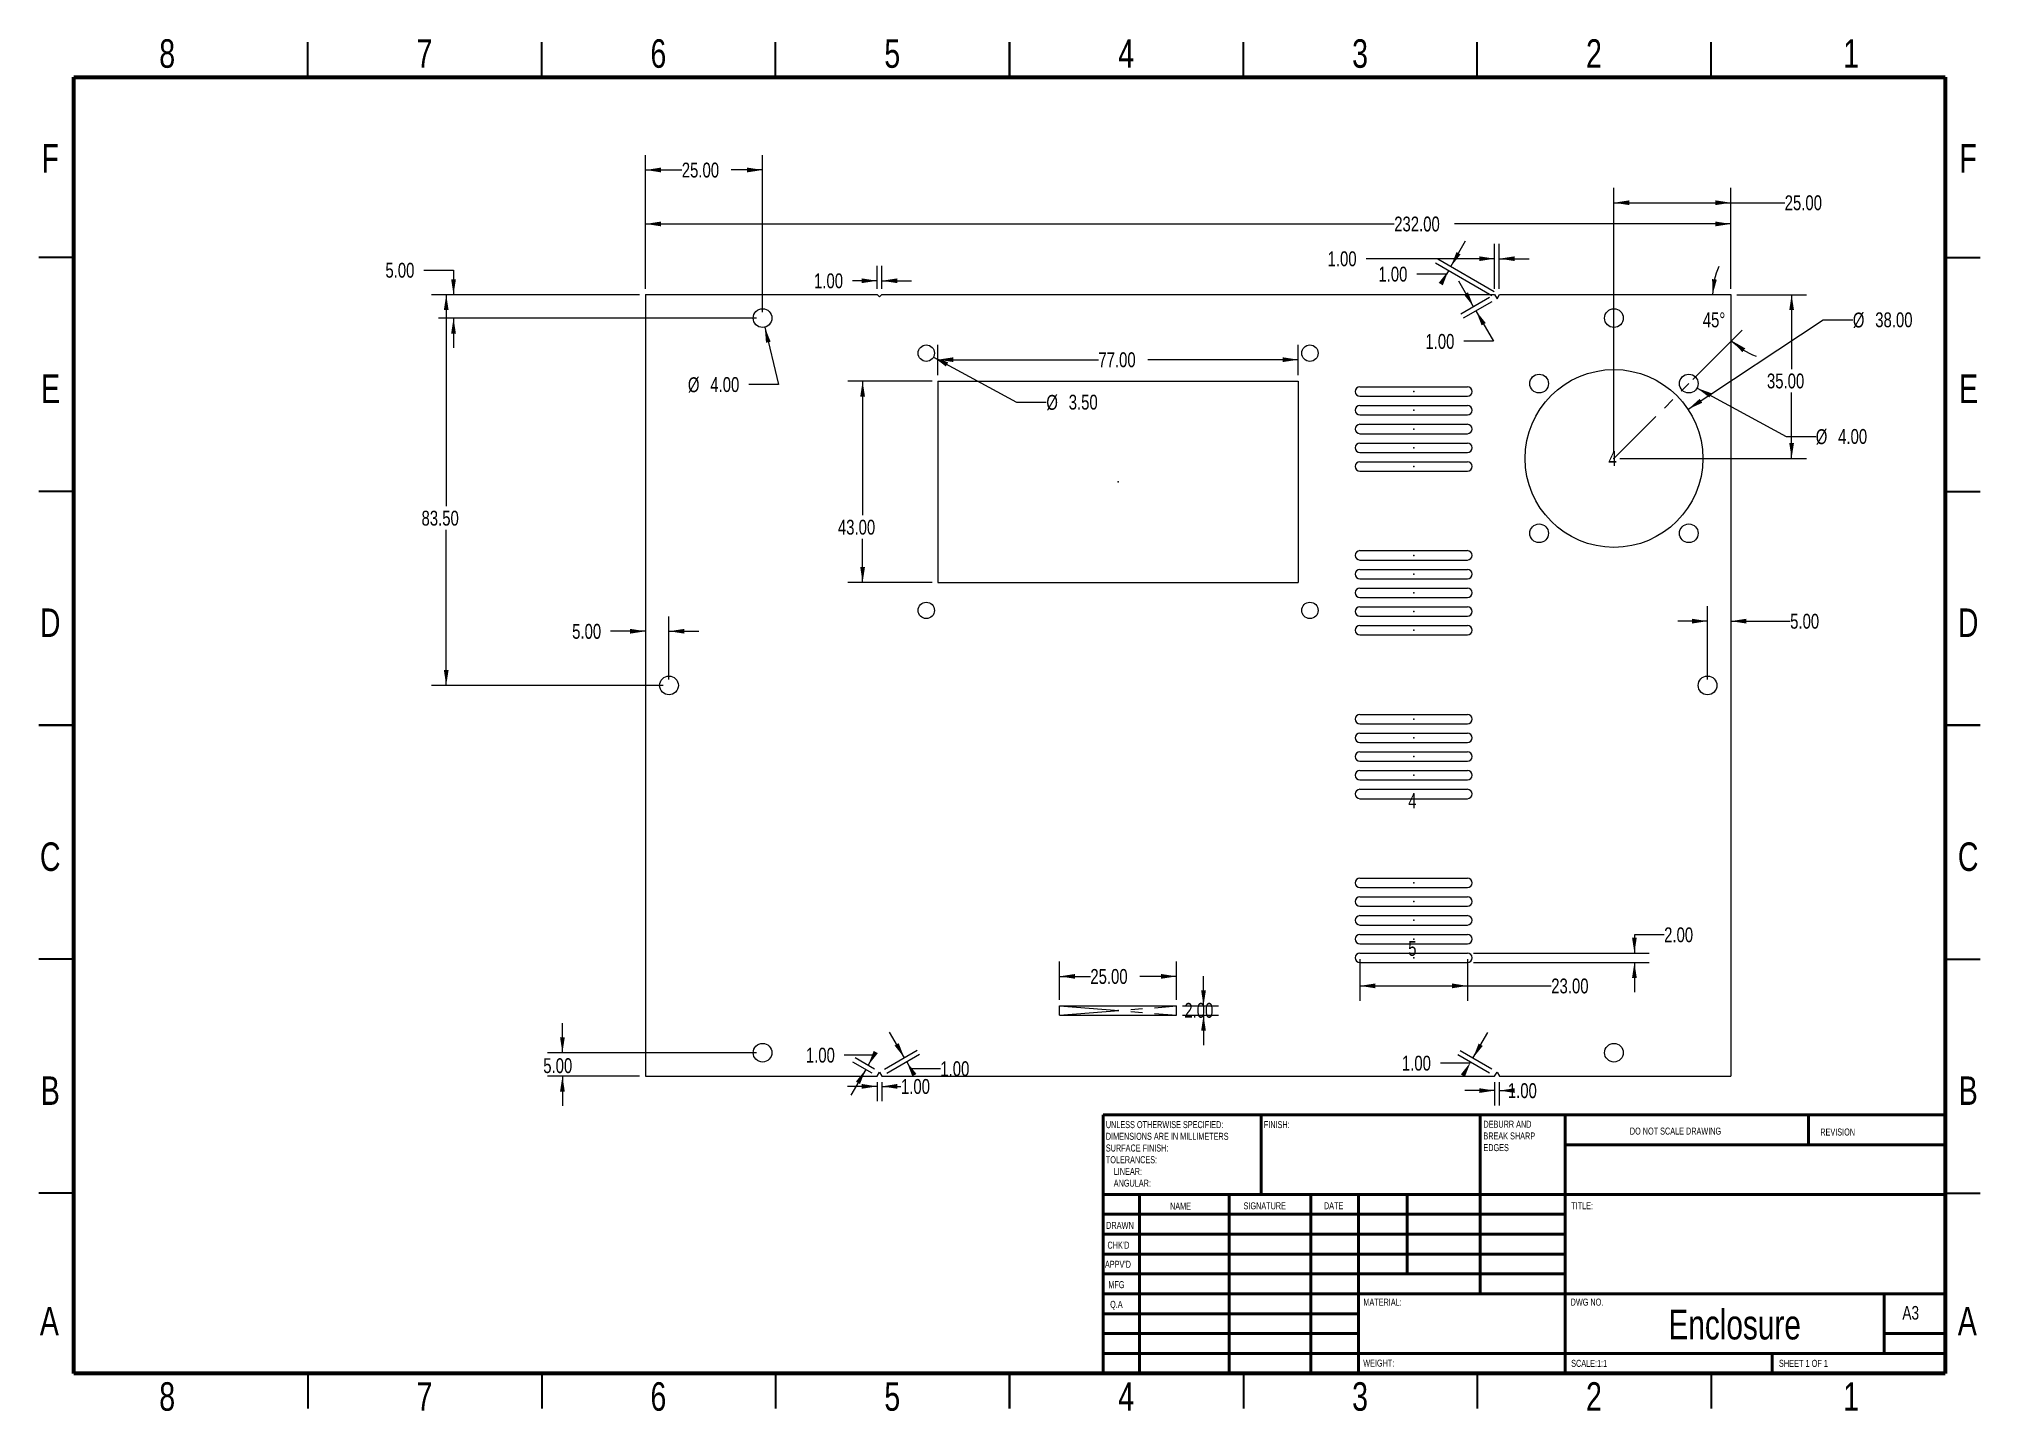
# Paper-space layout 'Sheet1' of a CAD drawing. Header units: millimetres. Extents: x 2 to 418, y 2 to 295.
import ezdxf

# ---------------------------------------------------------------- set-up
doc = ezdxf.new("R2010")
doc.units = ezdxf.units.MM
doc.header["$PDSIZE"] = -1
doc.linetypes.add('CENTERX2', pattern=[20.32, 12.7, -2.54, 2.54, -2.54])
doc.styles.add('SLDTEXTSTYLE0', font='TXT', dxfattribs={"width": 0.75})
doc.styles.add('SLDTEXTSTYLE1', font='TXT', dxfattribs={"width": 0.686449})
doc.styles.add('SLDTEXTSTYLE2', font='TXT', dxfattribs={"width": 0.6875})
doc.dimstyles.new('SLDDIMSTYLE0', dxfattribs={"dimtxt": 3.175, "dimasz": 3.302, "dimexe": 0, "dimexo": 0.0625, "dimgap": 0.79375, "dimtad": 0, "dimtih": 1, "dimtoh": 1, "dimrnd": 1e-09, "dimzin": 4, "dimdsep": 46, "dimtxsty": 'SLDTEXTSTYLE0', "dimsah": 1, "dimcen": 0.09, "dimadec": 0, "dimazin": 1, "dimtfac": 1, "dimtofl": 0, "dimtmove": 0, "dimatfit": 3, "dimfxl": 1, "dimfrac": 2, "dimtolj": 1, "dimtzin": 12, "dimarcsym": 0})
doc.dimstyles.new('SLDDIMSTYLE1', dxfattribs={"dimtxt": 3.175, "dimasz": 3.302, "dimexe": 0, "dimexo": 0.0625, "dimgap": 0.79375, "dimtad": 0, "dimtih": 1, "dimtoh": 1, "dimrnd": 1e-09, "dimzin": 4, "dimdsep": 46, "dimtxsty": 'SLDTEXTSTYLE0', "dimsah": 1, "dimcen": 0, "dimadec": 0, "dimazin": 1, "dimtfac": 1, "dimtofl": 0, "dimtmove": 0, "dimatfit": 3, "dimfxl": 1, "dimfrac": 2, "dimtolj": 1, "dimtzin": 12, "dimarcsym": 0})
doc.dimstyles.new('SLDDIMSTYLE2', dxfattribs={"dimtxt": 3.175, "dimasz": 3.302, "dimexe": 0, "dimexo": 0.0625, "dimgap": 0.79375, "dimtad": 0, "dimtih": 1, "dimtoh": 1, "dimrnd": 1e-09, "dimzin": 4, "dimdsep": 46, "dimtxsty": 'SLDTEXTSTYLE0', "dimsah": 1, "dimcen": 0.09, "dimadec": 0, "dimazin": 1, "dimtfac": 1, "dimtmove": 0, "dimatfit": 0, "dimfxl": 1, "dimfrac": 2, "dimtolj": 1, "dimtzin": 12, "dimarcsym": 0})
doc.dimstyles.new('SLDDIMSTYLE3', dxfattribs={"dimtxt": 3.175, "dimasz": 3.302, "dimexe": 0, "dimexo": 0.0625, "dimgap": 0.79375, "dimtad": 0, "dimtih": 1, "dimtoh": 1, "dimdec": 4, "dimzin": 12, "dimdsep": 46, "dimtxsty": 'SLDTEXTSTYLE0', "dimsah": 1, "dimcen": 0.09, "dimazin": 3, "dimtfac": 1, "dimtofl": 0, "dimtmove": 0, "dimatfit": 3, "dimfxl": 1, "dimfrac": 2, "dimtolj": 1, "dimtzin": 12, "dimarcsym": 0})
doc.dimstyles.new('SLDDIMSTYLE4', dxfattribs={"dimtxt": 3.175, "dimasz": 3.302, "dimexe": 0, "dimexo": 0.0625, "dimgap": 0.79375, "dimtad": 0, "dimtih": 1, "dimtoh": 1, "dimrnd": 1e-09, "dimzin": 12, "dimdsep": 46, "dimtxsty": 'SLDTEXTSTYLE0', "dimblk1": 'NONE', "dimblk2": 'NONE', "dimsah": 1, "dimcen": 0.09, "dimadec": 0, "dimazin": 3, "dimtfac": 1, "dimtmove": 0, "dimatfit": 0, "dimldrblk": 'NONE', "dimfxl": 1, "dimfrac": 2, "dimtolj": 1, "dimtzin": 12, "dimarcsym": 0})

# ---------------------------------------------------------------- blocks, each defined once
blk = doc.blocks.new('_D')
at = {"color": 7, "linetype": 'Continuous', "lineweight": 18}
for p, q in [((194.71, 223.3), (194.71, 229.82)), ((271.71, 223.3), (271.71, 229.82)), ((194.71, 226.64), (229, 226.64)), ((271.71, 226.64), (239.55, 226.64))]:
    blk.add_line(p, q, dxfattribs=at)
for points in [[(194.71, 226.64), (198.02, 226.13), (198.02, 227.15)], [(271.71, 226.64), (268.41, 227.15), (268.41, 226.13)]]:
    blk.add_solid(points, dxfattribs=at)
at = {"color": 7, "linetype": 'Continuous', "lineweight": 18, "insert": (229, 228.21), "char_height": 3.175, "attachment_point": 1, "style": 'SLDTEXTSTYLE0'}
blk.add_mtext('77.00', dxfattribs=at)
blk = doc.blocks.new('_D_1')
at = {"color": 7, "linetype": 'Continuous', "lineweight": 18}
for p, q in [((193.44, 222.03), (175.42, 222.03)), ((178.6, 222.03), (178.6, 193.38)), ((178.6, 179.03), (178.6, 188.34)), ((193.44, 179.03), (175.42, 179.03))]:
    blk.add_line(p, q, dxfattribs=at)
for points in [[(178.6, 222.03), (178.09, 218.73), (179.11, 218.73)], [(178.6, 179.03), (179.11, 182.34), (178.09, 182.34)]]:
    blk.add_solid(points, dxfattribs=at)
at = {"color": 7, "linetype": 'Continuous', "lineweight": 18, "insert": (173.32, 192.43), "char_height": 3.175, "attachment_point": 1, "style": 'SLDTEXTSTYLE0'}
blk.add_mtext('43.00', dxfattribs=at)
blk = doc.blocks.new('_D_2')
at = {"color": 7, "linetype": 'Continuous', "lineweight": 18}
for p, q in [((193.75, 227.2), (211.52, 217.56)), ((211.52, 217.56), (217.87, 217.56))]:
    blk.add_line(p, q, dxfattribs=at)
blk.add_solid([(193.75, 227.2), (196.41, 225.18), (196.9, 226.07)], dxfattribs=at)
at = {"color": 7, "linetype": 'Continuous', "lineweight": 18, "char_height": 3.175, "attachment_point": 1, "style": 'SLDTEXTSTYLE0'}
for s, insert in [('%%c', (217.87, 219.1)), ('3.50', (222.66, 219.15))]:
    blk.add_mtext(s, dxfattribs=dict(at, insert=insert))
blk = doc.blocks.new('_D_3')
at = {"color": 7, "linetype": 'Continuous', "lineweight": 18}
for p, q in [((220.71, 89.8), (220.71, 98.03)), ((245.71, 89.8), (245.71, 98.03)), ((220.71, 94.85), (227.28, 94.85)), ((245.71, 94.85), (237.84, 94.85))]:
    blk.add_line(p, q, dxfattribs=at)
for points in [[(220.71, 94.85), (224.02, 94.34), (224.02, 95.36)], [(245.71, 94.85), (242.41, 95.36), (242.41, 94.34)]]:
    blk.add_solid(points, dxfattribs=at)
at = {"color": 7, "linetype": 'Continuous', "lineweight": 18, "insert": (227.28, 96.42), "char_height": 3.175, "attachment_point": 1, "style": 'SLDTEXTSTYLE0'}
blk.add_mtext('25.00', dxfattribs=at)
blk = doc.blocks.new('_D_4')
at = {"color": 7, "linetype": 'Continuous', "lineweight": 18}
for p, q in [((251.47, 88.53), (251.47, 94.88)), ((246.98, 88.53), (254.65, 88.53)), ((246.98, 86.53), (254.65, 86.53)), ((251.47, 86.53), (251.47, 80.18))]:
    blk.add_line(p, q, dxfattribs=at)
for points in [[(251.47, 88.53), (251.98, 91.84), (250.97, 91.84)], [(251.47, 86.53), (250.97, 83.23), (251.98, 83.23)]]:
    blk.add_solid(points, dxfattribs=at)
at = {"color": 7, "linetype": 'Continuous', "lineweight": 18, "insert": (247.37, 89.18), "char_height": 3.175, "attachment_point": 1, "style": 'SLDTEXTSTYLE0'}
blk.add_mtext('2.00', dxfattribs=at)
blk = doc.blocks.new('_D_5')
at = {"color": 7, "linetype": 'Continuous', "lineweight": 18}
for p, q in [((132.21, 241.8), (132.21, 258.83)), ((364.21, 241.8), (364.21, 258.83)), ((132.21, 255.65), (292.24, 255.65)), ((364.21, 255.65), (305.14, 255.65))]:
    blk.add_line(p, q, dxfattribs=at)
for points in [[(132.21, 255.65), (135.52, 255.14), (135.52, 256.16)], [(364.21, 255.65), (360.91, 256.16), (360.91, 255.14)]]:
    blk.add_solid(points, dxfattribs=at)
at = {"color": 7, "linetype": 'Continuous', "lineweight": 18, "insert": (292.24, 257.22), "char_height": 3.175, "attachment_point": 1, "style": 'SLDTEXTSTYLE0'}
blk.add_mtext('232.00', dxfattribs=at)
blk = doc.blocks.new('_D_6')
at = {"color": 7, "linetype": 'Continuous', "lineweight": 18}
for p, q in [((181.03, 78.03), (174.68, 78.03)), ((179.26, 74.95), (176.08, 69.45)), ((180.61, 74.17), (176.51, 76.54)), ((181.11, 75.04), (177.01, 77.41)), ((179.76, 75.82), (181.03, 78.03))]:
    blk.add_line(p, q, dxfattribs=at)
for points in [[(179.76, 75.82), (181.85, 78.43), (180.97, 78.93)], [(179.26, 74.95), (177.16, 72.35), (178.04, 71.84)]]:
    blk.add_solid(points, dxfattribs=at)
at = {"color": 7, "linetype": 'Continuous', "lineweight": 18, "insert": (166.47, 79.6), "char_height": 3.175, "attachment_point": 1, "style": 'SLDTEXTSTYLE0'}
blk.add_mtext('1.00', dxfattribs=at)
blk = doc.blocks.new('_D_7')
at = {"color": 7, "linetype": 'Continuous', "lineweight": 18}
for p, q in [((183.31, 75.04), (190.27, 79.05)), ((187.52, 77.46), (184.34, 82.96)), ((183.81, 74.17), (190.77, 78.19)), ((188.02, 76.6), (188.87, 75.13)), ((188.87, 75.13), (195.22, 75.13))]:
    blk.add_line(p, q, dxfattribs=at)
for points in [[(187.52, 77.46), (186.31, 80.58), (185.43, 80.07)], [(188.02, 76.6), (189.23, 73.48), (190.11, 73.99)]]:
    blk.add_solid(points, dxfattribs=at)
at = {"color": 7, "linetype": 'Continuous', "lineweight": 18, "insert": (195.22, 76.7), "char_height": 3.175, "attachment_point": 1, "style": 'SLDTEXTSTYLE0'}
blk.add_mtext('1.00', dxfattribs=at)
blk = doc.blocks.new('_D_8')
at = {"color": 7, "linetype": 'Continuous', "lineweight": 18}
for p, q in [((181.71, 71.34), (175.36, 71.34)), ((181.71, 72.26), (181.71, 68.16)), ((182.71, 72.26), (182.71, 68.16)), ((182.71, 71.34), (186.8, 71.34))]:
    blk.add_line(p, q, dxfattribs=at)
for points in [[(181.71, 71.34), (178.41, 71.85), (178.41, 70.83)], [(182.71, 71.34), (186.02, 70.83), (186.02, 71.85)]]:
    blk.add_solid(points, dxfattribs=at)
at = {"color": 7, "linetype": 'Continuous', "lineweight": 18, "insert": (186.8, 72.91), "char_height": 3.175, "attachment_point": 1, "style": 'SLDTEXTSTYLE0'}
blk.add_mtext('1.00', dxfattribs=at)
blk = doc.blocks.new('_D_9')
at = {"color": 7, "linetype": 'Continuous', "lineweight": 18}
for p, q in [((313.11, 75.04), (306.32, 78.96)), ((309.07, 77.37), (312.24, 82.87)), ((308.45, 76.31), (302.1, 76.31)), ((312.61, 74.17), (305.82, 78.09)), ((308.57, 76.51), (308.45, 76.31))]:
    blk.add_line(p, q, dxfattribs=at)
for points in [[(309.07, 77.37), (311.16, 79.98), (310.28, 80.49)], [(308.57, 76.51), (306.47, 73.9), (307.35, 73.39)]]:
    blk.add_solid(points, dxfattribs=at)
at = {"color": 7, "linetype": 'Continuous', "lineweight": 18, "insert": (293.89, 77.89), "char_height": 3.175, "attachment_point": 1, "style": 'SLDTEXTSTYLE0'}
blk.add_mtext('1.00', dxfattribs=at)
blk = doc.blocks.new('_D_10')
at = {"color": 7, "linetype": 'Continuous', "lineweight": 18}
for p, q in [((313.71, 72.26), (313.71, 67.26)), ((314.71, 72.26), (314.71, 67.26)), ((313.71, 70.44), (307.36, 70.44)), ((314.71, 70.44), (316.53, 70.44))]:
    blk.add_line(p, q, dxfattribs=at)
for points in [[(313.71, 70.44), (310.41, 70.95), (310.41, 69.93)], [(314.71, 70.44), (318.02, 69.93), (318.02, 70.95)]]:
    blk.add_solid(points, dxfattribs=at)
at = {"color": 7, "linetype": 'Continuous', "lineweight": 18, "insert": (316.53, 72.01), "char_height": 3.175, "attachment_point": 1, "style": 'SLDTEXTSTYLE0'}
blk.add_mtext('1.00', dxfattribs=at)
blk = doc.blocks.new('_D_11')
at = {"color": 7, "linetype": 'Continuous', "lineweight": 18}
for p, q in [((313.71, 241.8), (313.71, 251.4)), ((314.71, 241.8), (314.71, 251.4)), ((313.71, 248.22), (286.21, 248.22)), ((314.71, 248.22), (321.06, 248.22))]:
    blk.add_line(p, q, dxfattribs=at)
for points in [[(313.71, 248.22), (310.41, 248.73), (310.41, 247.71)], [(314.71, 248.22), (318.02, 247.71), (318.02, 248.73)]]:
    blk.add_solid(points, dxfattribs=at)
at = {"color": 7, "linetype": 'Continuous', "lineweight": 18, "insert": (278, 249.79), "char_height": 3.175, "attachment_point": 1, "style": 'SLDTEXTSTYLE0'}
blk.add_mtext('1.00', dxfattribs=at)
blk = doc.blocks.new('_D_12')
at = {"color": 7, "linetype": 'Continuous', "lineweight": 18}
for p, q in [((304.34, 246.52), (307.51, 252.02)), ((303.42, 244.94), (297.07, 244.94)), ((313.11, 240.3), (301.09, 247.25)), ((313.61, 241.17), (301.59, 248.11)), ((303.84, 245.66), (303.42, 244.94))]:
    blk.add_line(p, q, dxfattribs=at)
for points in [[(304.34, 246.52), (306.43, 249.13), (305.55, 249.64)], [(303.84, 245.66), (301.75, 243.05), (302.63, 242.54)]]:
    blk.add_solid(points, dxfattribs=at)
at = {"color": 7, "linetype": 'Continuous', "lineweight": 18, "insert": (288.86, 246.51), "char_height": 3.175, "attachment_point": 1, "style": 'SLDTEXTSTYLE0'}
blk.add_mtext('1.00', dxfattribs=at)
blk = doc.blocks.new('_D_13')
at = {"color": 7, "linetype": 'Continuous', "lineweight": 18}
for p, q in [((309.22, 237.94), (306.04, 243.44)), ((312.61, 239.9), (306.47, 236.35)), ((313.11, 239.03), (306.97, 235.48)), ((309.72, 237.07), (313.48, 230.56)), ((313.48, 230.56), (307.13, 230.56))]:
    blk.add_line(p, q, dxfattribs=at)
for points in [[(309.22, 237.94), (308.01, 241.05), (307.13, 240.54)], [(309.72, 237.07), (310.93, 233.96), (311.81, 234.47)]]:
    blk.add_solid(points, dxfattribs=at)
at = {"color": 7, "linetype": 'Continuous', "lineweight": 18, "insert": (298.91, 232.13), "char_height": 3.175, "attachment_point": 1, "style": 'SLDTEXTSTYLE0'}
blk.add_mtext('1.00', dxfattribs=at)
blk = doc.blocks.new('_D_14')
at = {"color": 7, "linetype": 'Continuous', "lineweight": 18}
for p, q in [((181.71, 241.8), (181.71, 246.68)), ((182.71, 241.8), (182.71, 246.68)), ((181.71, 243.5), (176.43, 243.5)), ((182.71, 243.5), (189.06, 243.5))]:
    blk.add_line(p, q, dxfattribs=at)
for points in [[(181.71, 243.5), (178.4, 244.01), (178.4, 243)], [(182.71, 243.5), (186.01, 243), (186.01, 244.01)]]:
    blk.add_solid(points, dxfattribs=at)
at = {"color": 7, "linetype": 'Continuous', "lineweight": 18, "insert": (168.22, 245.08), "char_height": 3.175, "attachment_point": 1, "style": 'SLDTEXTSTYLE0'}
blk.add_mtext('1.00', dxfattribs=at)
blk = doc.blocks.new('_D_15')
at = {"color": 7, "linetype": 'Continuous', "lineweight": 18}
for p, q in [((355.05, 216.03), (383.93, 235.16)), ((383.93, 235.16), (390.28, 235.16))]:
    blk.add_line(p, q, dxfattribs=at)
blk.add_solid([(355.05, 216.03), (358.09, 217.43), (357.53, 218.27)], dxfattribs=at)
at = {"color": 7, "linetype": 'Continuous', "lineweight": 18, "char_height": 3.175, "attachment_point": 1, "style": 'SLDTEXTSTYLE0'}
for s, insert in [('%%c', (390.28, 236.7)), ('38.00', (395.07, 236.75))]:
    blk.add_mtext(s, dxfattribs=dict(at, insert=insert))
blk = doc.blocks.new('_D_16')
at = {"color": 7, "linetype": 'Continuous', "lineweight": 18}
for p, q in [((365.48, 240.53), (380.37, 240.53)), ((377.19, 240.53), (377.19, 224.63)), ((377.19, 205.53), (377.19, 219.59)), ((340.48, 205.53), (380.37, 205.53))]:
    blk.add_line(p, q, dxfattribs=at)
for points in [[(377.19, 240.53), (376.69, 237.23), (377.7, 237.23)], [(377.19, 205.53), (377.7, 208.84), (376.69, 208.84)]]:
    blk.add_solid(points, dxfattribs=at)
at = {"color": 7, "linetype": 'Continuous', "lineweight": 18, "insert": (371.92, 223.68), "char_height": 3.175, "attachment_point": 1, "style": 'SLDTEXTSTYLE0'}
blk.add_mtext('35.00', dxfattribs=at)
blk = doc.blocks.new('_D_17')
at = {"color": 7, "linetype": 'Continuous', "lineweight": 18}
for p, q in [((339.21, 206.8), (339.21, 263.36)), ((364.21, 241.8), (364.21, 263.36)), ((339.21, 260.18), (364.21, 260.18)), ((364.21, 260.18), (375.71, 260.18))]:
    blk.add_line(p, q, dxfattribs=at)
for points in [[(339.21, 260.18), (342.52, 259.67), (342.52, 260.69)], [(364.21, 260.18), (360.91, 260.69), (360.91, 259.67)]]:
    blk.add_solid(points, dxfattribs=at)
at = {"color": 7, "linetype": 'Continuous', "lineweight": 18, "insert": (375.71, 261.76), "char_height": 3.175, "attachment_point": 1, "style": 'SLDTEXTSTYLE0'}
blk.add_mtext('25.00', dxfattribs=at)
blk = doc.blocks.new('_D_18')
at = {"color": 7, "linetype": 'Continuous', "lineweight": 18}
blk.add_line((356.11, 222.43), (366.63, 232.95), dxfattribs=at)
for start, end in [(154.4075, 180), (225, 250.5925)]:
    blk.add_arc((374.21, 240.53), 13.91, start, end, dxfattribs=at)
for points in [[(360.31, 240.53), (361.2, 243.75), (360.19, 243.87)], [(364.38, 230.7), (366.66, 228.25), (367.29, 229.05)]]:
    blk.add_solid(points, dxfattribs=at)
at = {"color": 7, "linetype": 'Continuous', "lineweight": 18, "insert": (358.2, 236.73), "char_height": 3.175, "attachment_point": 1, "style": 'SLDTEXTSTYLE0'}
blk.add_mtext('45°', dxfattribs=at)
blk = doc.blocks.new('_D_19')
at = {"color": 7, "linetype": 'Continuous', "lineweight": 18}
for p, q in [((356.97, 220.58), (376, 210.23)), ((376, 210.23), (382.35, 210.23))]:
    blk.add_line(p, q, dxfattribs=at)
blk.add_solid([(356.97, 220.58), (359.63, 218.55), (360.11, 219.45)], dxfattribs=at)
at = {"color": 7, "linetype": 'Continuous', "lineweight": 18, "char_height": 3.175, "attachment_point": 1, "style": 'SLDTEXTSTYLE0'}
for s, insert in [('%%c', (382.35, 211.77)), ('4.00', (387.14, 211.82))]:
    blk.add_mtext(s, dxfattribs=dict(at, insert=insert))
blk = doc.blocks.new('_D_20')
at = {"color": 7, "linetype": 'Continuous', "lineweight": 18, "insert": (338.04, 207.11), "char_height": 3.17, "attachment_point": 1, "style": 'SLDTEXTSTYLE0'}
blk.add_mtext('4', dxfattribs=at)
blk = doc.blocks.new('_NONE')
blk = doc.blocks.new('_D_21')
at = {"color": 7, "linetype": 'Continuous', "lineweight": 18}
for p, q in [((284.9, 98.55), (284.9, 89.64)), ((307.9, 98.55), (307.9, 89.64)), ((284.9, 92.82), (307.9, 92.82)), ((307.9, 92.82), (325.81, 92.82))]:
    blk.add_line(p, q, dxfattribs=at)
for points in [[(284.9, 92.82), (288.2, 92.31), (288.2, 93.33)], [(307.9, 92.82), (304.6, 93.33), (304.6, 92.31)]]:
    blk.add_solid(points, dxfattribs=at)
at = {"color": 7, "linetype": 'Continuous', "lineweight": 18, "insert": (325.81, 94.39), "char_height": 3.175, "attachment_point": 1, "style": 'SLDTEXTSTYLE0'}
blk.add_mtext('23.00', dxfattribs=at)
blk = doc.blocks.new('_D_22')
at = {"color": 7, "linetype": 'Continuous', "lineweight": 18}
for p, q in [((349.94, 103.75), (343.59, 103.75)), ((343.59, 103.75), (343.59, 99.82)), ((309.17, 99.82), (346.76, 99.82)), ((309.17, 97.82), (346.76, 97.82)), ((343.59, 97.82), (343.59, 91.47))]:
    blk.add_line(p, q, dxfattribs=at)
for points in [[(343.59, 99.82), (344.09, 103.13), (343.08, 103.13)], [(343.59, 97.82), (343.08, 94.52), (344.09, 94.52)]]:
    blk.add_solid(points, dxfattribs=at)
at = {"color": 7, "linetype": 'Continuous', "lineweight": 18, "insert": (349.94, 105.32), "char_height": 3.175, "attachment_point": 1, "style": 'SLDTEXTSTYLE0'}
blk.add_mtext('2.00', dxfattribs=at)
blk = doc.blocks.new('_D_23')
at = {"color": 7, "linetype": 'Continuous', "lineweight": 18, "insert": (295.23, 102.4), "char_height": 3.17, "attachment_point": 1, "style": 'SLDTEXTSTYLE0'}
blk.add_mtext('5', dxfattribs=at)
blk = doc.blocks.new('_D_24')
at = {"color": 7, "linetype": 'Continuous', "lineweight": 18, "insert": (295.23, 133.9), "char_height": 3.17, "attachment_point": 1, "style": 'SLDTEXTSTYLE0'}
blk.add_mtext('4', dxfattribs=at)
blk = doc.blocks.new('_D_25')
at = {"color": 7, "linetype": 'Continuous', "lineweight": 18}
for p, q in [((132.21, 241.8), (132.21, 270.35)), ((157.21, 236.8), (157.21, 270.35)), ((132.21, 267.18), (139.95, 267.18)), ((157.21, 267.18), (150.51, 267.18))]:
    blk.add_line(p, q, dxfattribs=at)
for points in [[(132.21, 267.18), (135.52, 266.67), (135.52, 267.69)], [(157.21, 267.18), (153.91, 267.69), (153.91, 266.67)]]:
    blk.add_solid(points, dxfattribs=at)
at = {"color": 7, "linetype": 'Continuous', "lineweight": 18, "insert": (139.95, 268.75), "char_height": 3.175, "attachment_point": 1, "style": 'SLDTEXTSTYLE0'}
blk.add_mtext('25.00', dxfattribs=at)
blk = doc.blocks.new('_D_26')
at = {"color": 7, "linetype": 'Continuous', "lineweight": 18}
for p, q in [((84.8, 245.77), (91.15, 245.77)), ((91.15, 245.77), (91.15, 240.53)), ((130.94, 240.53), (87.97, 240.53)), ((155.94, 235.53), (87.97, 235.53)), ((91.15, 235.53), (91.15, 229.18))]:
    blk.add_line(p, q, dxfattribs=at)
for points in [[(91.15, 240.53), (91.66, 243.84), (90.64, 243.84)], [(91.15, 235.53), (90.64, 232.23), (91.66, 232.23)]]:
    blk.add_solid(points, dxfattribs=at)
at = {"color": 7, "linetype": 'Continuous', "lineweight": 18, "insert": (76.59, 247.34), "char_height": 3.175, "attachment_point": 1, "style": 'SLDTEXTSTYLE0'}
blk.add_mtext('5.00', dxfattribs=at)
blk = doc.blocks.new('_D_27')
at = {"color": 7, "linetype": 'Continuous', "lineweight": 18}
for p, q in [((157.68, 233.59), (160.6, 221.33)), ((160.6, 221.33), (154.25, 221.33))]:
    blk.add_line(p, q, dxfattribs=at)
blk.add_solid([(157.68, 233.59), (157.95, 230.26), (158.94, 230.49)], dxfattribs=at)
at = {"color": 7, "linetype": 'Continuous', "lineweight": 18, "char_height": 3.175, "attachment_point": 1, "style": 'SLDTEXTSTYLE0'}
for s, insert in [('%%c', (141.25, 222.87)), ('4.00', (146.04, 222.91))]:
    blk.add_mtext(s, dxfattribs=dict(at, insert=insert))
blk = doc.blocks.new('_D_28')
at = {"color": 7, "linetype": 'Continuous', "lineweight": 18}
for p, q in [((130.94, 240.53), (86.41, 240.53)), ((89.59, 240.53), (89.59, 195.31)), ((89.59, 157.03), (89.59, 190.27)), ((135.94, 157.03), (86.41, 157.03))]:
    blk.add_line(p, q, dxfattribs=at)
for points in [[(89.59, 240.53), (89.08, 237.23), (90.1, 237.23)], [(89.59, 157.03), (90.1, 160.34), (89.08, 160.34)]]:
    blk.add_solid(points, dxfattribs=at)
at = {"color": 7, "linetype": 'Continuous', "lineweight": 18, "insert": (84.31, 194.36), "char_height": 3.175, "attachment_point": 1, "style": 'SLDTEXTSTYLE0'}
blk.add_mtext('83.50', dxfattribs=at)
blk = doc.blocks.new('_D_29')
at = {"color": 7, "linetype": 'Continuous', "lineweight": 18}
for p, q in [((137.21, 158.3), (137.21, 171.77)), ((132.21, 168.6), (124.72, 168.6)), ((137.21, 168.6), (143.56, 168.6))]:
    blk.add_line(p, q, dxfattribs=at)
for points in [[(132.21, 168.6), (128.91, 169.11), (128.91, 168.09)], [(137.21, 168.6), (140.52, 168.09), (140.52, 169.11)]]:
    blk.add_solid(points, dxfattribs=at)
at = {"color": 7, "linetype": 'Continuous', "lineweight": 18, "insert": (116.51, 170.17), "char_height": 3.175, "attachment_point": 1, "style": 'SLDTEXTSTYLE0'}
blk.add_mtext('5.00', dxfattribs=at)
blk = doc.blocks.new('_D_30')
at = {"color": 7, "linetype": 'Continuous', "lineweight": 18}
for p, q in [((114.43, 78.53), (114.43, 84.88)), ((155.94, 78.53), (111.26, 78.53)), ((130.94, 73.53), (111.26, 73.53)), ((114.43, 73.53), (114.43, 67.18))]:
    blk.add_line(p, q, dxfattribs=at)
for points in [[(114.43, 78.53), (114.94, 81.84), (113.92, 81.84)], [(114.43, 73.53), (113.92, 70.23), (114.94, 70.23)]]:
    blk.add_solid(points, dxfattribs=at)
at = {"color": 7, "linetype": 'Continuous', "lineweight": 18, "insert": (110.33, 77.36), "char_height": 3.175, "attachment_point": 1, "style": 'SLDTEXTSTYLE0'}
blk.add_mtext('5.00', dxfattribs=at)
blk = doc.blocks.new('_D_31')
at = {"color": 7, "linetype": 'Continuous', "lineweight": 18}
for p, q in [((359.21, 170.76), (352.86, 170.76)), ((359.21, 158.3), (359.21, 173.93)), ((364.21, 170.76), (376.88, 170.76))]:
    blk.add_line(p, q, dxfattribs=at)
for points in [[(359.21, 170.76), (355.91, 171.27), (355.91, 170.25)], [(364.21, 170.76), (367.52, 170.25), (367.52, 171.27)]]:
    blk.add_solid(points, dxfattribs=at)
at = {"color": 7, "linetype": 'Continuous', "lineweight": 18, "insert": (376.88, 172.33), "char_height": 3.175, "attachment_point": 1, "style": 'SLDTEXTSTYLE0'}
blk.add_mtext('5.00', dxfattribs=at)
blk = doc.blocks.new('SW_NOTE_0')
at = {"color": 0, "linetype": 'Continuous', "lineweight": 0, "char_height": 1.5, "attachment_point": 1, "style": 'SLDTEXTSTYLE0'}
for s, insert in [('UNLESS OTHERWISE SPECIFIED:', (0, 1.93)), ('SURFACE FINISH:', (0, -3.07)), ('DIMENSIONS ARE IN MILLIMETERS', (0, -0.57)), ('TOLERANCES:', (0, -5.57)), ('LINEAR:', (1.69, -8.07)), ('ANGULAR:', (1.69, -10.57))]:
    blk.add_mtext(s, dxfattribs=dict(at, insert=insert))
blk = doc.blocks.new('SW_NOTE_1')
at = {"color": 0, "linetype": 'Continuous', "lineweight": 0, "char_height": 1.5, "attachment_point": 1, "style": 'SLDTEXTSTYLE0'}
for s, insert in [('DEBURR AND', (0, 1.93)), ('BREAK SHARP', (0, -0.57)), ('EDGES', (0, -3.07))]:
    blk.add_mtext(s, dxfattribs=dict(at, insert=insert))

psp = doc.layouts.new('Sheet1')

# ---------------------------------------------------------------- linework, layer by layer
at = {"color": 7, "linetype": 'Continuous', "lineweight": 35}
for p, q in [((60, 287), (60, 294.5)), ((110, 287), (110, 294.5)), ((160, 287), (160, 294.5)), ((210, 294.5), (210, 287)), ((210, 287), (210, 294.5)), ((260, 287), (260, 294.5)), ((310, 287), (310, 294.5)), ((360, 287), (360, 294.5)), ((10, 248.5), (2.5, 248.5)), ((410, 248.5), (417.5, 248.5)), ((10, 198.5), (2.5, 198.5)), ((410, 198.5), (417.5, 198.5)), ((2.5, 148.5), (10, 148.5)), ((10, 148.5), (2.5, 148.5)), ((417.5, 148.5), (410, 148.5)), ((410, 148.5), (417.5, 148.5)), ((10, 98.5), (2.5, 98.5)), ((410, 98.5), (417.5, 98.5)), ((10, 48.5), (2.5, 48.5)), ((410, 48.5), (417.5, 48.5)), ((60, 10), (60, 2.5)), ((110, 10), (110, 2.5)), ((160, 10), (160, 2.5)), ((210, 2.5), (210, 10)), ((210, 10), (210, 2.5)), ((260, 10), (260, 2.5)), ((310, 10), (310, 2.5)), ((360, 10), (360, 2.5))]:
    psp.add_line(p, q, dxfattribs=at)
at = {"color": 7, "linetype": 'Continuous', "lineweight": 70}
for p, q in [((10, 10), (10, 287)), ((10, 287), (410, 287)), ((410, 287), (410, 10)), ((410, 10), (10, 10))]:
    psp.add_line(p, q, dxfattribs=at)
at = {"color": 7, "linetype": 'Continuous', "lineweight": 18}
for p, q in [((132.21336, 240.53435), (181.70692, 240.53435)), ((132.21336, 240.53435), (132.21336, 73.53435)), ((181.70692, 240.53435), (182.21336, 240.03439)), ((182.21336, 240.03439), (182.70692, 240.53435)), ((182.70692, 240.53435), (313.71336, 240.53435)), ((313.71336, 240.53435), (314.21336, 239.66832)), ((314.21336, 239.66832), (314.71336, 240.53435)), ((314.71336, 240.53435), (364.21336, 240.53435)), ((364.21336, 240.53435), (364.21336, 73.53435)), ((194.71336, 222.03435), (271.71336, 222.03435)), ((194.71336, 222.03435), (194.71336, 179.03435)), ((271.71336, 222.03435), (271.71336, 179.03435)), ((284.89976, 220.82401), (307.89976, 220.82401)), ((284.89976, 218.82401), (307.89976, 218.82401)), ((284.89976, 216.82401), (307.89976, 216.82401)), ((284.89976, 214.82401), (307.89976, 214.82401)), ((284.89976, 212.82401), (307.89976, 212.82401)), ((284.89976, 210.82401), (307.89976, 210.82401)), ((284.89976, 208.82401), (307.89976, 208.82401)), ((284.89976, 206.82401), (307.89976, 206.82401)), ((284.89976, 204.82401), (307.89976, 204.82401)), ((284.89976, 202.82401), (307.89976, 202.82401)), ((284.89976, 185.82401), (307.89976, 185.82401)), ((284.89976, 183.82401), (307.89976, 183.82401)), ((194.71336, 179.03435), (271.71336, 179.03435)), ((284.89976, 181.82401), (307.89976, 181.82401)), ((284.89976, 179.82401), (307.89976, 179.82401)), ((284.89976, 177.82401), (307.89976, 177.82401)), ((284.89976, 175.82401), (307.89976, 175.82401)), ((284.89976, 173.82401), (307.89976, 173.82401)), ((284.89976, 171.82401), (307.89976, 171.82401)), ((284.89976, 169.82401), (307.89976, 169.82401)), ((284.89976, 167.82401), (307.89976, 167.82401)), ((284.89976, 150.82401), (307.89976, 150.82401)), ((284.89976, 148.82401), (307.89976, 148.82401)), ((284.89976, 146.82401), (307.89976, 146.82401)), ((284.89976, 144.82401), (307.89976, 144.82401)), ((284.89976, 142.82401), (307.89976, 142.82401)), ((284.89976, 140.82401), (307.89976, 140.82401)), ((284.89976, 138.82401), (307.89976, 138.82401)), ((284.89976, 136.82401), (307.89976, 136.82401)), ((284.89976, 134.82401), (307.89976, 134.82401)), ((284.89976, 132.82401), (307.89976, 132.82401)), ((284.89976, 115.82401), (307.89976, 115.82401)), ((284.89976, 113.82401), (307.89976, 113.82401)), ((284.89976, 111.82401), (307.89976, 111.82401)), ((284.89976, 109.82401), (307.89976, 109.82401)), ((284.89976, 107.82401), (307.89976, 107.82401)), ((284.89976, 105.82401), (307.89976, 105.82401)), ((284.89976, 103.82401), (307.89976, 103.82401)), ((284.89976, 101.82401), (307.89976, 101.82401)), ((284.89976, 99.82401), (307.89976, 99.82401)), ((284.89976, 97.82401), (307.89976, 97.82401)), ((220.71336, 86.53435), (220.71336, 88.53435)), ((220.71336, 88.53435), (245.71336, 88.53435)), ((245.71336, 86.53435), (245.71336, 88.53435)), ((220.71336, 86.53435), (245.71336, 86.53435)), ((132.21336, 73.53435), (181.71336, 73.53435)), ((181.71336, 73.53435), (182.21336, 74.40037)), ((182.21336, 74.40037), (182.71336, 73.53435)), ((182.71336, 73.53435), (313.71336, 73.53435)), ((313.71336, 73.53435), (314.21336, 74.40037)), ((314.21336, 74.40037), (314.71336, 73.53435)), ((314.71336, 73.53435), (364.21336, 73.53435))]:
    psp.add_line(p, q, dxfattribs=at)
at = {"color": 7, "linetype": 'CENTERX2', "lineweight": 18}
for p, q in [((339.21336, 205.53435), (355.21165, 221.53264)), ((220.71336, 86.53435), (245.71336, 88.53435)), ((220.71336, 88.53435), (245.71336, 86.53435))]:
    psp.add_line(p, q, dxfattribs=at)
at = {"color": 7, "linetype": 'Continuous', "lineweight": 50}
for p, q in [((230, 65.25), (410, 65.25)), ((230, 65.25), (230, 10)), ((263.8, 48.25), (263.8, 65.25)), ((310.6, 65.25), (310.6, 27)), ((328.8, 65.25), (328.8, 10)), ((380.8, 58.875), (380.8, 65.25)), ((410, 58.875), (328.8, 58.875)), ((410, 48.25), (230, 48.25)), ((237.8, 48.25), (237.8, 10)), ((256.99095, 48.25), (256.99095, 10)), ((274.39893, 48.25), (274.39893, 10)), ((284.6, 10), (284.6, 48.25)), ((295, 31.25), (295, 48.25)), ((328.8, 44), (230, 44)), ((328.8, 39.75), (230, 39.75)), ((328.8, 35.5), (230, 35.5)), ((328.8, 31.25), (230, 31.25)), ((284.6, 27), (230, 27)), ((284.6, 27), (410, 27)), ((397, 14.25), (397, 27)), ((284.6, 22.74993), (230, 22.74993)), ((284.6, 18.5), (230, 18.5)), ((410, 18.5), (397, 18.5)), ((230, 14.25), (410, 14.25)), ((373, 10), (373, 14.25))]:
    psp.add_line(p, q, dxfattribs=at)
at = {"color": 7, "linetype": 'Continuous', "lineweight": 18}
for centre, radius in [((157.21336, 235.53435), 2), ((339.21336, 235.53435), 2), ((192.21336, 228.03435), 1.75), ((274.21336, 228.03435), 1.75), ((339.21336, 205.53435), 19), ((323.21507, 221.53264), 2), ((355.21165, 221.53264), 2), ((323.21507, 189.53606), 2), ((355.21165, 189.53606), 2), ((192.21336, 173.05383), 1.75), ((274.21336, 173.05383), 1.75), ((137.21336, 157.03435), 2), ((359.21336, 157.03435), 2), ((157.21336, 78.53435), 2), ((339.21336, 78.53435), 2)]:
    psp.add_circle(centre, radius, dxfattribs=at)
for centre, start, end in [((284.89976, 219.82401), 90, 270), ((307.89976, 219.82401), 270, 90), ((284.89976, 215.82401), 90, 270), ((307.89976, 215.82401), 270, 90), ((284.89976, 211.82401), 90, 270), ((307.89976, 211.82401), 270, 90), ((284.89976, 207.82401), 90, 270), ((307.89976, 207.82401), 270, 90), ((284.89976, 203.82401), 90, 270), ((307.89976, 203.82401), 270, 90), ((284.89976, 184.82401), 90, 270), ((307.89976, 184.82401), 270, 90), ((284.89976, 180.82401), 90, 270), ((307.89976, 180.82401), 270, 90), ((284.89976, 176.82401), 90, 270), ((307.89976, 176.82401), 270, 90), ((284.89976, 172.82401), 90, 270), ((307.89976, 172.82401), 270, 90), ((284.89976, 168.82401), 90, 270), ((307.89976, 168.82401), 270, 90), ((284.89976, 149.82401), 90, 270), ((307.89976, 149.82401), 270, 90), ((284.89976, 145.82401), 90, 270), ((307.89976, 145.82401), 270, 90), ((284.89976, 141.82401), 90, 270), ((307.89976, 141.82401), 270, 90), ((284.89976, 137.82401), 90, 270), ((307.89976, 137.82401), 270, 90), ((284.89976, 133.82401), 90, 270), ((307.89976, 133.82401), 270, 90), ((284.89976, 114.82401), 90, 270), ((307.89976, 114.82401), 270, 90), ((284.89976, 110.82401), 90, 270), ((307.89976, 110.82401), 270, 90), ((284.89976, 106.82401), 90, 270), ((284.89976, 102.82401), 90, 270), ((307.89976, 106.82401), 270, 90), ((307.89976, 102.82401), 270, 90), ((284.89976, 98.82401), 90, 270), ((307.89976, 98.82401), 270, 90)]:
    psp.add_arc(centre, 1, start, end, dxfattribs=at)
at = {"color": 7, "linetype": 'Continuous', "lineweight": 0}
for p in [(296.39976, 219.82401), (296.39976, 215.82401), (296.39976, 211.82401), (296.39976, 207.82401), (296.39976, 203.82401), (339.21336, 205.53435), (233.21336, 200.53435), (296.39976, 184.82401), (296.39976, 180.82401), (296.39976, 176.82401), (296.39976, 172.82401), (296.39976, 168.82401), (296.39976, 149.82401), (296.39976, 145.82401), (296.39976, 141.82401), (296.39976, 137.82401), (296.39976, 133.82401), (296.39976, 114.82401), (296.39976, 110.82401), (296.39976, 106.82401), (296.39976, 102.82401), (296.39976, 98.82401), (233.21336, 87.53435)]:
    psp.add_point(p, dxfattribs=at)

# ---------------------------------------------------------------- block references
for name, p in [('SW_NOTE_0', (230.59367, 61.98737)), ('SW_NOTE_1', (311.30922, 62.06949))]:
    psp.add_blockref(name, p, dxfattribs=at)

# ---------------------------------------------------------------- texts
for s, insert, char_height, attachment_point, style in [('8', (29.93862, 295.11369), 6.096, 2, 'SLDTEXTSTYLE0'), ('7', (84.93862, 295.11369), 6.096, 2, 'SLDTEXTSTYLE0'), ('6', (134.93862, 295.11369), 6.096, 2, 'SLDTEXTSTYLE0'), ('5', (184.93862, 295.11369), 6.096, 2, 'SLDTEXTSTYLE0'), ('4', (234.93862, 295.11369), 6.096, 2, 'SLDTEXTSTYLE0'), ('3', (284.93862, 295.11369), 6.096, 2, 'SLDTEXTSTYLE0'), ('2', (334.93862, 295.11369), 6.096, 2, 'SLDTEXTSTYLE0'), ('1', (389.93862, 295.11369), 6.096, 2, 'SLDTEXTSTYLE0'), ('F', (4.9365, 272.72569), 6.096, 2, 'SLDTEXTSTYLE0'), ('F', (414.9365, 272.72569), 6.096, 2, 'SLDTEXTSTYLE0'), ('E', (5.01058, 223.47569), 6.096, 2, 'SLDTEXTSTYLE0'), ('E', (415.01058, 223.47569), 6.096, 2, 'SLDTEXTSTYLE0'), ('D', (4.93015, 173.47569), 6.096, 2, 'SLDTEXTSTYLE0'), ('D', (414.93015, 173.47569), 6.096, 2, 'SLDTEXTSTYLE0'), ('C', (4.9365, 123.47569), 6.096, 2, 'SLDTEXTSTYLE0'), ('C', (414.9365, 123.47569), 6.096, 2, 'SLDTEXTSTYLE0'), ('B', (4.95343, 73.47569), 6.096, 2, 'SLDTEXTSTYLE0'), ('B', (414.95343, 73.47569), 6.096, 2, 'SLDTEXTSTYLE0'), ('FINISH:', (264.37129, 63.91927), 1.5, 1, 'SLDTEXTSTYLE0'), ('DO NOT SCALE DRAWING', (342.61464, 62.53299), 1.5, 1, 'SLDTEXTSTYLE0'), ('REVISION', (383.32758, 62.33491), 1.5, 1, 'SLDTEXTSTYLE0'), ('NAME', (244.32224, 46.50148), 1.5, 1, 'SLDTEXTSTYLE0'), ('SIGNATURE', (260.03359, 46.56176), 1.5, 1, 'SLDTEXTSTYLE0'), ('DATE', (277.2147, 46.57618), 1.5, 1, 'SLDTEXTSTYLE0'), ('TITLE:', (330.09016, 46.57618), 1.5, 1, 'SLDTEXTSTYLE0'), ('DRAWN', (230.64336, 42.38478), 1.5, 1, 'SLDTEXTSTYLE1'), ("CHK'D", (230.93922, 38.16185), 1.5, 1, 'SLDTEXTSTYLE0'), ("APPV'D", (230.40172, 34.06587), 1.5, 1, 'SLDTEXTSTYLE0'), ('MFG', (231.12401, 29.71578), 1.5, 1, 'SLDTEXTSTYLE0'), ('Q.A', (231.50904, 25.50466), 1.5, 1, 'SLDTEXTSTYLE0'), ('MATERIAL:', (285.64586, 25.98606), 1.5, 1, 'SLDTEXTSTYLE0'), ('DWG NO.', (329.953, 25.98606), 1.5, 1, 'SLDTEXTSTYLE0'), ('A', (4.75658, 24.22569), 6.096, 2, 'SLDTEXTSTYLE0'), ('Enclosure', (365.01803, 23.60691), 6.35, 2, 'SLDTEXTSTYLE0'), ('A3', (400.87116, 24.40639), 2.910417, 1, 'SLDTEXTSTYLE0'), ('A', (414.75658, 24.22569), 6.096, 2, 'SLDTEXTSTYLE0'), ('WEIGHT:', (285.61781, 12.94931), 1.4986, 1, 'SLDTEXTSTYLE0'), ('SCALE:1:1', (330.07397, 12.90009), 1.5, 1, 'SLDTEXTSTYLE0'), ('SHEET 1 OF 1', (374.47829, 12.90009), 1.5, 1, 'SLDTEXTSTYLE2'), ('8', (29.93862, 8.11369), 6.096, 2, 'SLDTEXTSTYLE0'), ('7', (84.93862, 8.11369), 6.096, 2, 'SLDTEXTSTYLE0'), ('6', (134.93862, 8.11369), 6.096, 2, 'SLDTEXTSTYLE0'), ('5', (184.93862, 8.11369), 6.096, 2, 'SLDTEXTSTYLE0'), ('4', (234.93862, 8.11369), 6.096, 2, 'SLDTEXTSTYLE0'), ('3', (284.93862, 8.11369), 6.096, 2, 'SLDTEXTSTYLE0'), ('2', (334.93862, 8.11369), 6.096, 2, 'SLDTEXTSTYLE0'), ('1', (389.93862, 8.11369), 6.096, 2, 'SLDTEXTSTYLE0')]:
    psp.add_mtext(s, dxfattribs=dict(at, insert=insert, char_height=char_height, attachment_point=attachment_point, style=style))

# ---------------------------------------------------------------- dimensions: what is measured, and where the dimension line sits
at = {"color": 7, "linetype": 'Continuous', "lineweight": 18}
for base, p1, p2, dimstyle, picture, middle in [((132.21336, 267.17818), (157.21336, 235.53435), (132.21336, 240.53435), 'SLDDIMSTYLE2', '_D_25', (145.22729, 267.17818)), ((364.21336, 260.18238), (339.21336, 205.53435), (364.21336, 240.53435), 'SLDDIMSTYLE0', '_D_17', (380.98676, 260.18238)), ((364.21336, 255.65207), (132.21336, 240.53435), (364.21336, 240.53435), 'SLDDIMSTYLE0', '_D_5', (298.68664, 255.65207)), ((313.71336, 248.22095), (314.71336, 240.53435), (313.71336, 240.53435), 'SLDDIMSTYLE2', '_D_11', (282.10676, 248.22095)), ((182.70692, 243.50309), (181.70692, 240.53435), (182.70692, 240.53435), 'SLDDIMSTYLE2', '_D_14', (172.32271, 243.50309)), ((132.21336, 168.59732), (137.21336, 157.03435), (132.21336, 240.53435), 'SLDDIMSTYLE2', '_D_29', (120.61857, 168.59732)), ((364.21336, 170.75861), (359.21336, 157.03435), (364.21336, 240.53435), 'SLDDIMSTYLE2', '_D_31', (380.98676, 170.75861)), ((271.71336, 226.64005), (194.71336, 222.03435), (271.71336, 222.03435), 'SLDDIMSTYLE0', '_D', (234.27587, 226.64005)), ((307.89976, 92.81847), (284.89976, 99.82401), (307.89976, 99.82401), 'SLDDIMSTYLE0', '_D_21', (331.08648, 92.81847)), ((245.71336, 94.85076), (220.71336, 88.53435), (245.71336, 88.53435), 'SLDDIMSTYLE2', '_D_3', (232.56275, 94.85076)), ((182.71336, 71.33968), (181.71336, 73.53435), (182.71336, 73.53435), 'SLDDIMSTYLE2', '_D_8', (190.90512, 71.33968)), ((314.71336, 70.43898), (313.71336, 73.53435), (314.71336, 73.53435), 'SLDDIMSTYLE2', '_D_10', (320.63089, 70.43898))]:
    dim = psp.add_linear_dim(base=base, p1=p1, p2=p2, dimstyle=dimstyle, dxfattribs=at)
    dim.commit()
    dim.dimension.update_dxf_attribs({"geometry": picture, "text_midpoint": middle, "dimtype": 160})
for base, p1, p2, angle, dimstyle, picture, middle in [((304.33882, 246.52409), (314.21336, 239.66832), (314.71336, 240.53435), 60, 'SLDDIMSTYLE2', '_D_12', (303.42147, 244.93519)), ((91.14972, 240.53435), (157.21336, 235.53435), (132.21336, 240.53435), 90, 'SLDDIMSTYLE2', '_D_26', (91.14972, 245.77032)), ((309.71716, 237.07244), (313.71336, 240.53435), (314.21336, 239.66832), 300, 'SLDDIMSTYLE2', '_D_13', (313.47576, 230.56236)), ((89.58701, 240.53435), (137.21336, 157.03435), (132.21336, 240.53435), 90, 'SLDDIMSTYLE0', '_D_28', (89.58701, 192.78909)), ((377.19453, 240.53435), (339.21336, 205.53435), (364.21336, 240.53435), 90, 'SLDDIMSTYLE0', '_D_16', (377.19453, 222.10674)), ((178.59941, 179.03435), (194.71336, 222.03435), (194.71336, 179.03435), 90, 'SLDDIMSTYLE0', '_D_1', (178.59941, 190.86217)), ((339.21336, 189.53606), (355.21165, 221.53264), (355.21165, 189.53606), 90, 'SLDDIMSTYLE4', '_D_20', (339.21336, 205.53435)), ((296.39976, 149.82401), (296.39976, 114.82401), (296.39976, 149.82401), 90, 'SLDDIMSTYLE4', '_D_24', (296.39976, 132.32401)), ((343.58542, 99.82401), (307.89976, 97.82401), (307.89976, 99.82401), 90, 'SLDDIMSTYLE2', '_D_22', (343.58542, 103.75169)), ((296.39976, 102.82401), (296.39976, 98.82401), (296.39976, 102.82401), 90, 'SLDDIMSTYLE4', '_D_23', (296.39976, 100.82401)), ((251.47447, 88.53435), (245.71336, 86.53435), (245.71336, 88.53435), 90, 'SLDDIMSTYLE2', '_D_4', (251.47447, 87.60368)), ((114.43055, 73.53435), (157.21336, 78.53435), (132.21336, 73.53435), 90, 'SLDDIMSTYLE2', '_D_30', (114.43055, 75.78321)), ((179.75551, 75.81941), (181.71336, 73.53435), (182.21336, 74.40037), 60, 'SLDDIMSTYLE2', '_D_6', (181.03299, 78.03207)), ((188.01972, 76.59798), (182.21336, 74.40037), (182.71336, 73.53435), 300, 'SLDDIMSTYLE2', '_D_7', (188.86711, 75.13025)), ((309.06589, 77.37227), (313.71336, 73.53435), (314.21336, 74.40037), 60, 'SLDDIMSTYLE2', '_D_9', (308.45404, 76.31251))]:
    dim = psp.add_linear_dim(base=base, p1=p1, p2=p2, angle=angle, dimstyle=dimstyle, dxfattribs=at)
    dim.commit()
    dim.dimension.update_dxf_attribs({"geometry": picture, "text_midpoint": middle, "dimtype": 160})
dim = psp.add_angular_dim_2l(base=(360.65227, 243.61442), line1=((364.21336, 240.53435), (314.71336, 240.53435)), line2=((355.21165, 221.53264), (339.21336, 205.53435)), dimstyle='SLDDIMSTYLE3', dxfattribs=at)
dim.commit()
dim.dimension.update_dxf_attribs({"geometry": '_D_18', "text_midpoint": (361.38787, 235.15877), "dimtype": 162})
for p1, p2, picture, middle in [((156.75015, 237.47997), (157.67657, 233.58873), '_D_27', (147.74654, 221.32571)), ((323.37376, 195.04115), (355.05296, 216.02754), '_D_15', (397.95436, 235.15877)), ((190.675, 228.86857), (193.75173, 227.20012), '_D_2', (224.37441, 217.5621)), ((353.45457, 222.48797), (356.96874, 220.57731), '_D_19', (388.84942, 210.23008))]:
    dim = psp.add_diameter_dim_2p(p1=p1, p2=p2, dimstyle='SLDDIMSTYLE1', dxfattribs=at)
    dim.commit()
    dim.dimension.update_dxf_attribs({"geometry": picture, "text_midpoint": middle, "dimtype": 163})

doc.saveas('drawing.dxf')
